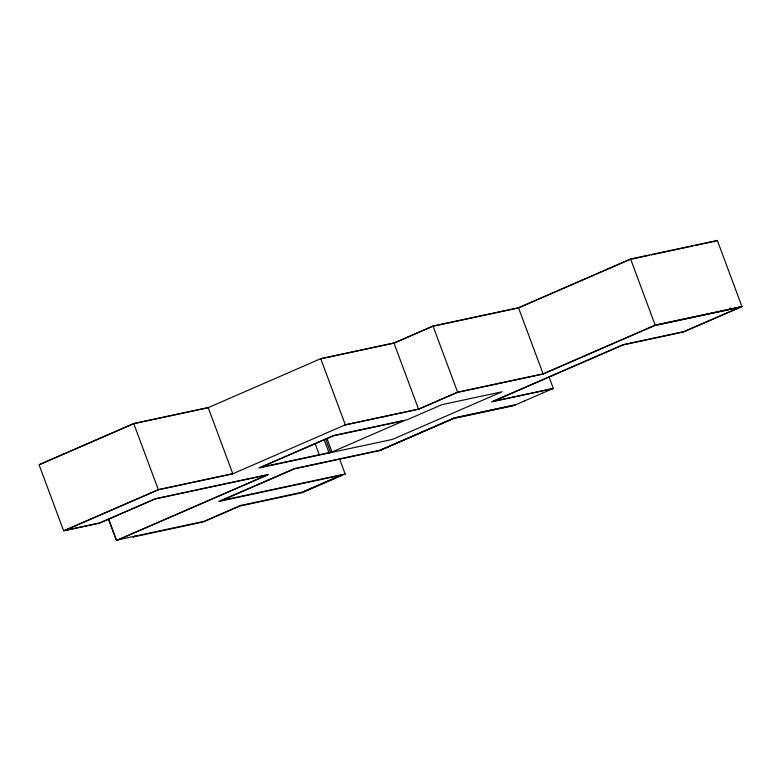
<?xml version="1.0" encoding="UTF-8"?>
<svg xmlns="http://www.w3.org/2000/svg" width="781" height="781" viewBox="0 0 781 781"><rect width="100%" height="100%" fill="white"/><g stroke="black" fill="none" stroke-linecap="round" stroke-linejoin="round"><path stroke-width="1.17" d="M63.642 530.826L158.318 489.677L232.787 473.735L208.195 407.614L133.727 423.546L39.05 464.705L63.642 530.826L99.333 523.182L155.273 498.874L267.668 474.809L116.408 540.559L108.354 518.896M40.407 464.256L133.951 423.585L208.029 407.731L320.737 358.684L393.956 343.015L433.016 326.038L518.496 307.734L630.599 259.009L717.358 240.441L741.95 306.562L683.414 332.003L623.101 344.919L493.631 401.2L553.299 388.421L549.053 377.028M432.742 326.302L394.229 343.044L320.571 358.811M714.049 241.876L717.358 240.441M99.578 523.006L155.302 498.766M232.621 473.852L345.329 424.805L418.548 409.137L457.607 392.16L543.088 373.865L655.191 325.13L741.95 306.562M116.408 540.559L268.342 474.565L155.263 498.805M457.334 392.423L418.821 409.166L345.163 424.932M317.799 455.382L319.253 454.747L315.104 443.579M135.113 536.088L132.975 537.016L203.119 522.001L239.767 506.068L301.964 492.762L345.163 473.979L339.657 459.16M331.984 452.023L404.099 420.676L333.331 435.827L261.225 467.165L331.984 452.023L326.946 438.483M294.632 468.493L218.797 501.461L342.098 474.985L302.208 492.323M220.164 501.158L294.642 468.795L379.927 450.539L453.576 418.518L513.634 405.661L553.299 388.421M203.978 521.415L240.987 505.268M380.249 450.227L454.357 418.02L515.157 405.007M623.355 344.567L491.513 401.883L552.567 388.743M341.18 475.258L302.393 492.118L240.548 505.522M729.63 308.329L730.411 307.997M648.972 255.387L630.121 259.429L518.496 307.948L433.933 326.048M651.325 254.889L692.571 246.054M694.924 245.556L714.957 241.261M654.712 325.55L739.548 307.392M623.228 344.675L683.746 331.642L740.691 306.972L655.415 325.228L543.029 374.079L457.305 392.423M541.594 393.39L542.121 393.282M524.5 400.829L525.027 400.712M515.109 404.909L454.649 417.845L380.347 450.139L294.525 468.58M232.67 473.823L158.543 489.707L64.735 530.465L99.646 522.958M285.075 472.642L286.451 472.349M267.834 480.139L269.211 479.846M222.107 500.318L345.163 473.979M118.361 539.739L204.007 521.337M630.599 259.009L655.191 325.13M518.496 307.734L543.088 373.865M433.016 326.038L457.607 392.16M393.956 343.015L418.548 409.137M320.737 358.684L345.329 424.805M325.54 438.932L330.529 452.336L329.074 452.96L324.095 439.566M133.727 423.546L158.318 489.677M108.579 518.848L116.642 540.511M333.643 435.505L258.931 467.975L392.531 439.381L502.046 391.779L441.968 404.636L407.165 419.768L333.643 435.505"/></g></svg>
